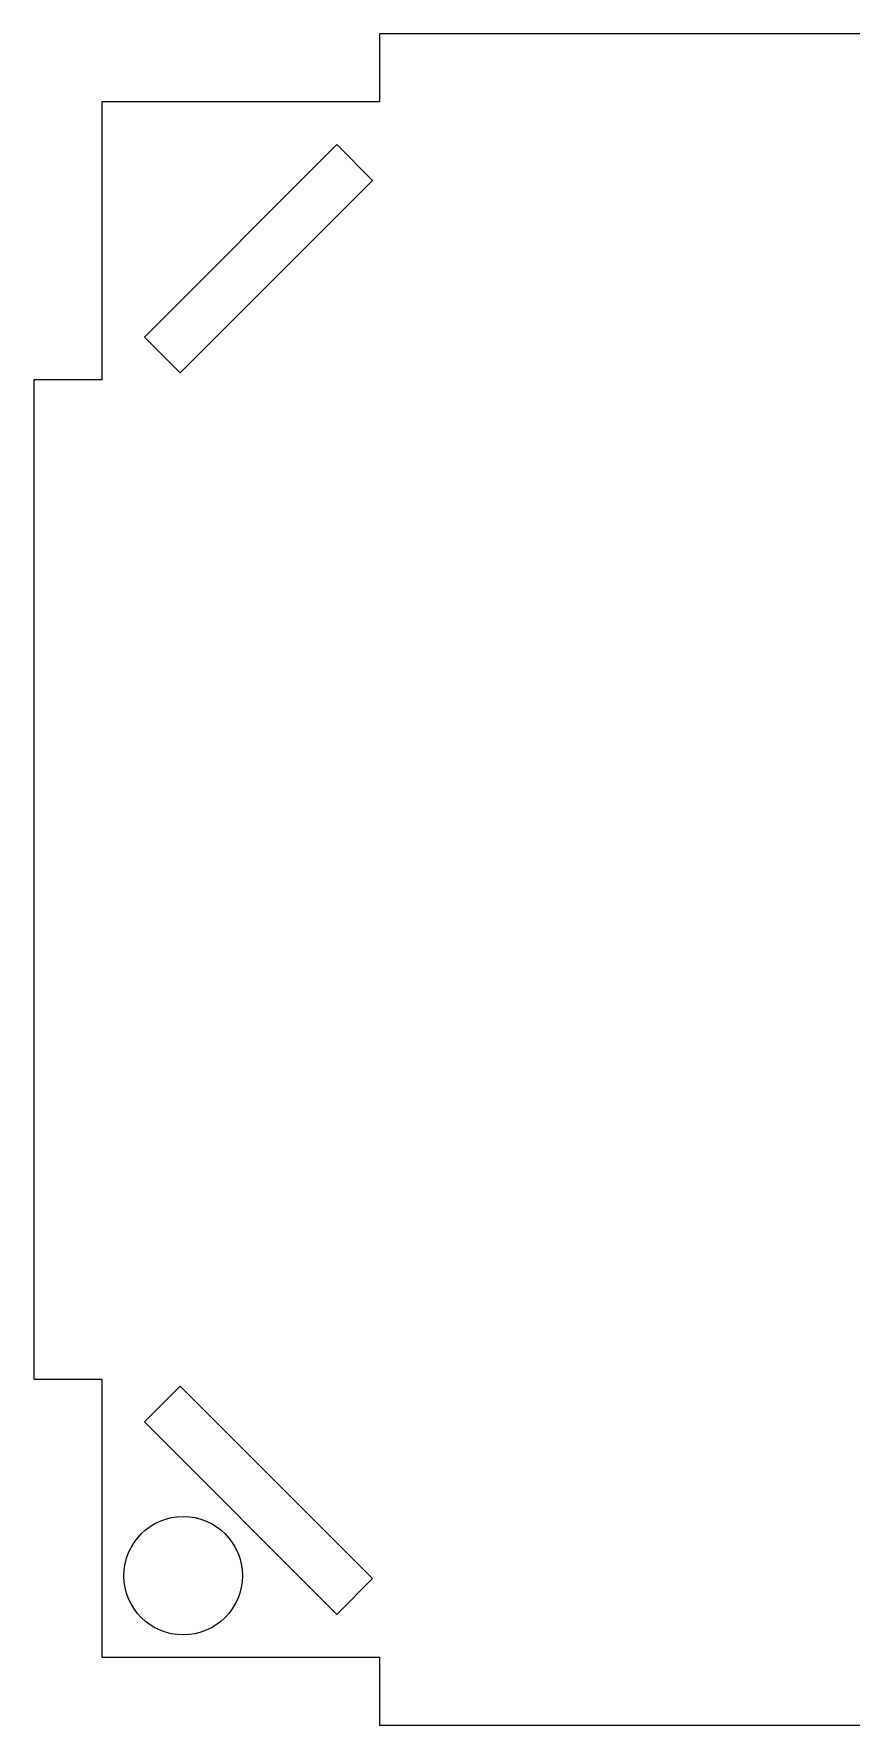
# Model space of a CAD drawing. Header units: millimetres. Extents: x -259 to 530, y -159 to 55.
# Drawn here: x 173.4 to 226.8, y -55.2 to 55.2 of the extents above; entities that cross this region are included whole.
import ezdxf

# ---------------------------------------------------------------- set-up
doc = ezdxf.new("R2010")
doc.units = ezdxf.units.MM

msp = doc.modelspace()

# ---------------------------------------------------------------- linework, layer by layer
at = {"color": 7, "linetype": 'Continuous', "lineweight": 25}
for p, q in [((195.96, 55.24), (195.96, 50.8)), ((261.24, 55.24), (195.96, 55.24)), ((195.96, 50.8), (177.8, 50.8)), ((177.8, 50.8), (177.8, 32.64)), ((193.17, 48.01), (180.59, 35.43)), ((195.5, 45.67), (193.17, 48.01)), ((182.93, 33.1), (195.5, 45.67)), ((180.59, 35.43), (182.93, 33.1)), ((173.35, 32.64), (173.35, -32.64)), ((177.8, 32.64), (173.35, 32.64)), ((173.35, -32.64), (177.8, -32.64)), ((177.8, -32.64), (177.8, -50.8)), ((182.93, -33.1), (180.59, -35.43)), ((195.5, -45.67), (182.93, -33.1)), ((180.59, -35.43), (193.17, -48.01)), ((193.17, -48.01), (195.5, -45.67)), ((177.8, -50.8), (195.96, -50.8)), ((195.96, -50.8), (195.96, -55.24)), ((195.96, -55.24), (261.24, -55.24))]:
    msp.add_line(p, q, dxfattribs=at)
msp.add_circle((183.12, -45.48), 3.87, dxfattribs=at)

doc.saveas('drawing.dxf')
